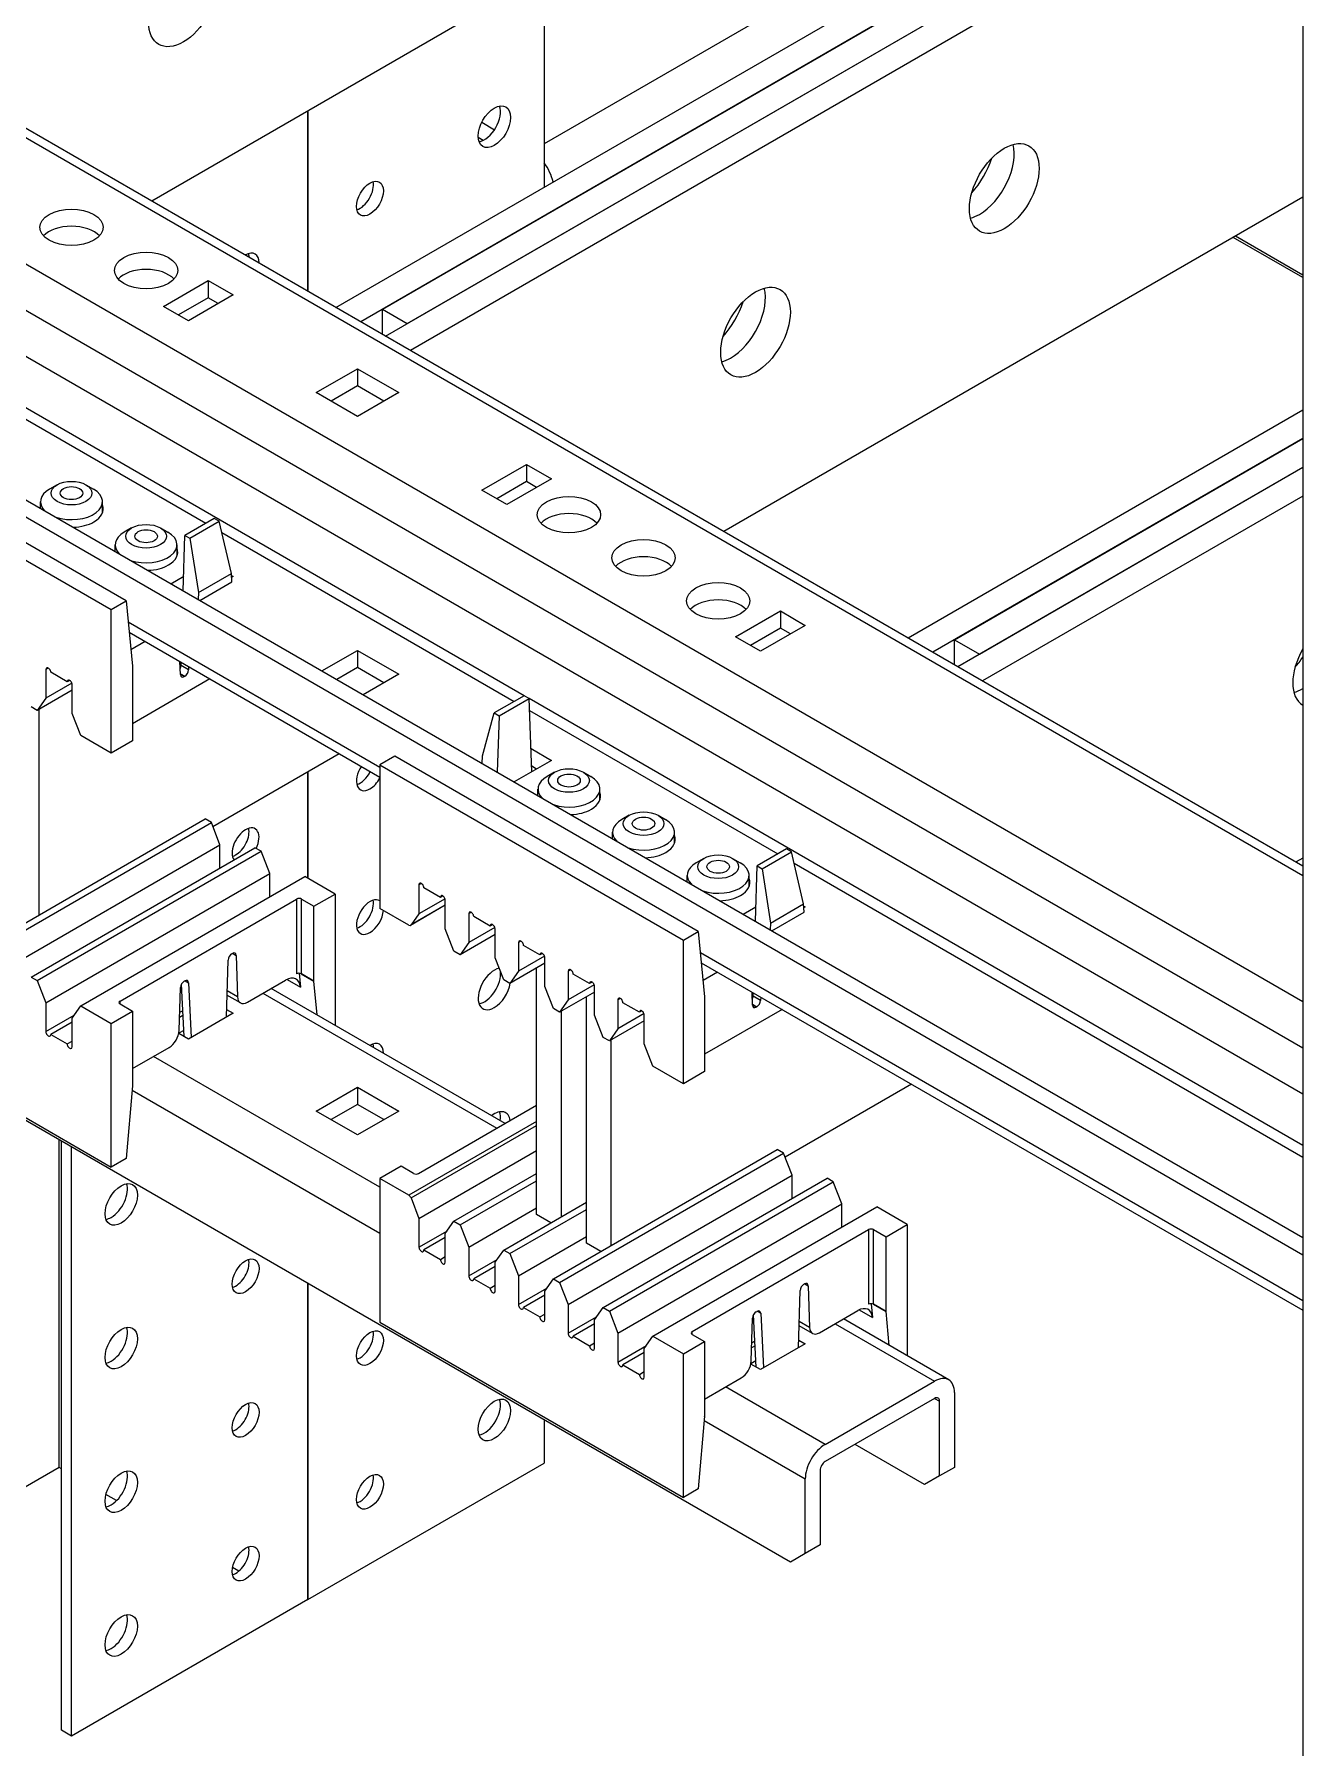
# Model space of a CAD drawing. Header units: millimetres. Extents: x -116965 to 323937, y 291661 to 566926.
# Drawn here: x -14038.4 to -13937, y 325377.5 to 325514.4 of the extents above; entities that cross this region are included whole.
import ezdxf

# ---------------------------------------------------------------- set-up
doc = ezdxf.new("R2010")
doc.units = ezdxf.units.MM
doc.layers.add('ALPHA', color=255, linetype='Continuous')

msp = doc.modelspace()

# ---------------------------------------------------------------- linework, layer by layer
at = {"layer": 'ALPHA'}
for p, q in [((-13937.030931, 325618.970812), (-13937.030931, 325159.691485)), ((-14147.041645, 325569.211045), (-13937.030931, 325447.961303)), ((-14144.655159, 325567.072248), (-13937.030931, 325447.200344)), ((-13937.030931, 325437.096198), (-14153.405606, 325562.020175)), ((-14154.996596, 325559.264499), (-13937.030931, 325433.421964)), ((-14154.996596, 325555.590265), (-13937.030931, 325429.747729)), ((-14153.803353, 325543.419363), (-13937.030931, 325418.265746)), ((-14154.996596, 325542.730444), (-13937.030931, 325416.887908)), ((-14014.330444, 325492.590197), (-13940.014038, 325535.496794)), ((-13938.0253, 325534.348596), (-14012.341706, 325491.441999)), ((-14010.352968, 325490.2938), (-13937.030931, 325532.626298)), ((-13979.729132, 325529.560609), (-14029.047104, 325501.086865)), ((-13937.030931, 325530.329902), (-14008.36423, 325489.145602)), ((-14010.61423, 325492.439357), (-13958.907047, 325522.292514)), ((-14008.625492, 325491.291159), (-13956.918309, 325521.144315)), ((-13997.687434, 325519.192378), (-13997.687434, 325502.199043)), ((-13976.606813, 325517.81454), (-13997.687434, 325505.643638)), ((-14016.580444, 325508.284494), (-14016.580444, 325493.889235)), ((-14016.580444, 325493.889235), (-14016.580444, 325508.284494)), ((-14002.672985, 325507.373848), (-14001.651204, 325506.783923)), ((-14002.564, 325505.933088), (-14002.953432, 325506.157927)), ((-13937.030931, 325501.395304), (-13983.306134, 325474.678303)), ((-13937.030931, 325494.965394), (-13942.599397, 325498.180349)), ((-13942.400523, 325498.295169), (-13937.030931, 325495.195033)), ((-14028.115123, 325492.668997), (-14024.535395, 325494.735754)), ((-14024.535395, 325494.735754), (-14024.535395, 325493.357916)), ((-14024.535395, 325494.735754), (-14022.546657, 325493.587556)), ((-14026.126385, 325491.520799), (-14028.115123, 325492.668997)), ((-14024.535395, 325493.357916), (-14026.92188, 325491.980078)), ((-14022.546657, 325493.587556), (-14026.126385, 325491.520799)), ((-14023.7399, 325492.898637), (-14024.535395, 325493.357916)), ((-14010.61423, 325490.44464), (-14010.61423, 325492.439357)), ((-14010.61423, 325492.439357), (-14008.625492, 325491.291159)), ((-13977.99893, 325392.316464), (-14150.621373, 325491.980078)), ((-13999.278425, 325461.552823), (-14044.621647, 325487.731744)), ((-14044.585488, 325486.792309), (-14024.734269, 325475.331202)), ((-14015.904273, 325485.779807), (-14012.602968, 325487.685816)), ((-14012.602968, 325487.685816), (-14012.602968, 325486.307978)), ((-14012.602968, 325487.685816), (-14009.301663, 325485.779807)), ((-14012.602968, 325483.873798), (-14015.904273, 325485.779807)), ((-14012.602968, 325486.307978), (-14014.71103, 325485.090888)), ((-14010.494906, 325485.090888), (-14012.602968, 325486.307978)), ((-14009.301663, 325485.779807), (-14012.602968, 325483.873798)), ((-13968.589474, 325466.181636), (-13937.030931, 325484.401969)), ((-14031.09823, 325469.130931), (-14055.360831, 325483.138951)), ((-14056.554074, 325482.450032), (-14032.291472, 325468.442012)), ((-13937.030931, 325482.105572), (-13966.600736, 325465.033437)), ((-13964.87326, 325466.030796), (-13937.030931, 325482.105572)), ((-14002.659279, 325477.972059), (-13999.079551, 325480.038815)), ((-13999.079551, 325480.038815), (-13999.079551, 325478.660977)), ((-13999.079551, 325480.038815), (-13997.090813, 325478.890617)), ((-13999.079551, 325478.660977), (-14001.466036, 325477.28314)), ((-13997.090813, 325478.890617), (-14000.670541, 325476.82386)), ((-13998.284056, 325478.201698), (-13999.079551, 325478.660977)), ((-13964.611998, 325463.885239), (-13937.030931, 325479.809176)), ((-13962.884522, 325464.882598), (-13937.030931, 325479.809176)), ((-14036.626921, 325478.408374), (-14037.223542, 325478.063914)), ((-14034.319985, 325478.408374), (-14033.723364, 325478.063914)), ((-14000.670541, 325476.82386), (-14002.659279, 325477.972059)), ((-13937.030931, 325477.512779), (-13962.62326, 325462.737041)), ((-14037.948453, 325476.530505), (-14037.948453, 325477.0535)), ((-14032.998453, 325476.173023), (-14032.998453, 325477.0535)), ((-14030.660707, 325474.963779), (-14031.257329, 325474.619319)), ((-14028.353772, 325474.963779), (-14027.75715, 325474.619319)), ((-14024.055223, 325475.723249), (-14026.401332, 325474.368723)), ((-14026.003584, 325474.139083), (-14023.657476, 325475.49361)), ((-14023.657476, 325475.49361), (-14024.055223, 325475.723249)), ((-14022.676423, 325471.329444), (-14023.657476, 325475.49361)), ((-14023.443665, 325474.586072), (-14000.07392, 325461.093543)), ((-14031.98224, 325473.08591), (-14031.98224, 325473.608905)), ((-14027.03224, 325472.728428), (-14027.03224, 325473.608905)), ((-14026.533856, 325469.940284), (-14026.401332, 325474.368723)), ((-14026.401332, 325474.368723), (-14026.003584, 325474.139083)), ((-14026.003584, 325474.139083), (-14025.324172, 325469.800765)), ((-14027.518502, 325470.508769), (-14026.499233, 325471.097245)), ((-14025.324172, 325469.800765), (-14022.676423, 325471.329444)), ((-14025.211566, 325469.176859), (-14022.642888, 325470.659886)), ((-14022.642888, 325470.659886), (-14022.676423, 325471.329444)), ((-14022.667569, 325471.152677), (-14022.546657, 325471.082869)), ((-14022.546657, 325471.082869), (-14022.660773, 325471.016984)), ((-14032.291472, 325468.442012), (-14031.09823, 325469.130931)), ((-14031.09823, 325469.130931), (-14030.59657, 325463.909213)), ((-14025.324172, 325469.800765), (-14025.340613, 325469.251365)), ((-14032.291472, 325456.960029), (-14032.291472, 325468.442012)), ((-13982.374153, 325466.260436), (-13978.794425, 325468.327193)), ((-13978.794425, 325468.327193), (-13978.794425, 325466.949355)), ((-13978.794425, 325468.327193), (-13976.805687, 325467.178994)), ((-14010.813104, 325455.811831), (-14030.934728, 325467.429056)), ((-14030.857328, 325466.62341), (-14010.813104, 325455.050872)), ((-13980.385415, 325465.112237), (-13982.374153, 325466.260436)), ((-13978.794425, 325466.949355), (-13981.18091, 325465.571517)), ((-13976.805687, 325467.178994), (-13980.385415, 325465.112237)), ((-13977.99893, 325466.490075), (-13978.794425, 325466.949355)), ((-14030.715412, 325465.218437), (-14030.722757, 325465.222678)), ((-14029.569628, 325465.879956), (-14030.715412, 325465.218437)), ((-14015.446863, 325463.539206), (-14012.602968, 325465.181129)), ((-14012.602968, 325465.181129), (-14012.602968, 325463.803291)), ((-14012.602968, 325465.181129), (-14009.301663, 325463.27512)), ((-13964.87326, 325464.036079), (-13964.87326, 325466.030796)), ((-13964.87326, 325466.030796), (-13962.884522, 325464.882598)), ((-14037.322979, 325463.768845), (-14037.521853, 325463.654025)), ((-14037.521853, 325463.654025), (-14037.521853, 325461.357629)), ((-14030.59657, 325463.909213), (-14030.597068, 325463.908926)), ((-14030.597068, 325463.908926), (-14030.597068, 325457.938294)), ((-14026.76488, 325463.238923), (-14026.796897, 325464.279119)), ((-14026.796495, 325464.26607), (-14026.785395, 325464.272479)), ((-14026.712886, 325463.957778), (-14026.70486, 325464.225981)), ((-14026.116264, 325463.613318), (-14026.712886, 325463.957778)), ((-14026.108238, 325463.881522), (-14026.116264, 325463.613318)), ((-14012.602968, 325463.803291), (-14014.25362, 325462.850287)), ((-14010.494906, 325462.586201), (-14012.602968, 325463.803291)), ((-14035.438007, 325462.560738), (-14037.521853, 325461.357629)), ((-14035.811538, 325462.666575), (-14037.124105, 325463.424386)), ((-14035.612665, 325462.781395), (-14035.811538, 325462.666575)), ((-14035.413791, 325460.140539), (-14035.413791, 325462.436935)), ((-14024.39891, 325462.894641), (-14030.597068, 325459.316132)), ((-14026.767145, 325463.312503), (-14026.414391, 325463.10884)), ((-14026.466751, 325463.07861), (-14026.76525, 325463.250948)), ((-14026.414391, 325463.10884), (-14026.466751, 325463.07861)), ((-14009.301663, 325463.27512), (-14012.145558, 325461.633196)), ((-14035.413791, 325461.992376), (-14038.210772, 325460.377538)), ((-14037.521853, 325461.357629), (-14038.210772, 325460.377538)), ((-13999.278425, 325461.552823), (-14001.66491, 325460.174985)), ((-14001.267162, 325459.945345), (-13998.880677, 325461.323183)), ((-13998.880677, 325461.323183), (-13999.278425, 325461.552823)), ((-13937.030931, 325425.614215), (-13998.880677, 325461.323183)), ((-13998.655863, 325455.482348), (-13998.880677, 325461.323183)), ((-14038.210772, 325460.377538), (-14038.702347, 325460.66135)), ((-14038.058812, 325444.03956), (-14038.058812, 325460.465272)), ((-14034.724872, 325458.364953), (-14035.413791, 325460.140539)), ((-14002.60394, 325456.739376), (-14001.66491, 325460.174985)), ((-14001.66491, 325460.174985), (-14001.267162, 325459.945345)), ((-14001.267162, 325459.945345), (-14001.432891, 325455.448235)), ((-13998.844518, 325460.383748), (-13978.993299, 325448.922641)), ((-14032.291472, 325456.960029), (-14034.724872, 325458.364953)), ((-14030.597068, 325457.938294), (-14032.291472, 325456.960029)), ((-14014.057473, 325456.924009), (-14024.161193, 325451.090624)), ((-14009.619861, 325456.73039), (-14010.813104, 325456.041471)), ((-13985.35726, 325442.72237), (-14009.619861, 325456.73039)), ((-14002.626133, 325456.137154), (-14002.60394, 325456.739376)), ((-13998.727002, 325457.330584), (-13997.090813, 325456.38593)), ((-14016.580444, 325455.467371), (-14016.580444, 325446.970704)), ((-14016.580444, 325446.970704), (-14016.580444, 325455.467371)), ((-14010.813104, 325456.041471), (-13986.550503, 325442.033451)), ((-14010.813104, 325456.041471), (-14010.813104, 325444.559487)), ((-13997.090813, 325456.38593), (-14000.07392, 325454.663633)), ((-13998.284056, 325455.697011), (-13998.672764, 325455.921432)), ((-13996.852164, 325455.444408), (-13997.448786, 325455.099948)), ((-13994.545229, 325455.444408), (-13993.948607, 325455.099948)), ((-13998.173697, 325453.566538), (-13998.173697, 325454.089534)), ((-13993.223697, 325453.209057), (-13993.223697, 325454.089534)), ((-14042.679823, 325441.371618), (-14024.781183, 325451.705403)), ((-14042.188248, 325441.087807), (-14024.289607, 325451.421592)), ((-14024.289607, 325451.421592), (-14024.781183, 325451.705403)), ((-14023.600688, 325449.646006), (-14024.289607, 325451.421592)), ((-13990.885951, 325451.999813), (-13991.482572, 325451.655353)), ((-13988.579015, 325451.999813), (-13987.982394, 325451.655353)), ((-13992.207483, 325450.121943), (-13992.207483, 325450.644939)), ((-13987.257483, 325449.764462), (-13987.257483, 325450.644939)), ((-14041.499329, 325439.312221), (-14023.600688, 325449.646006)), ((-14038.702347, 325439.075221), (-14020.803707, 325449.409006)), ((-14038.210772, 325438.79141), (-14020.312132, 325449.125195)), ((-14023.600688, 325447.794168), (-14023.600688, 325449.646006)), ((-14020.312132, 325449.125195), (-14020.803707, 325449.409006)), ((-14019.623213, 325447.349609), (-14020.312132, 325449.125195)), ((-13984.919738, 325448.555218), (-13985.516359, 325448.210758)), ((-13982.612802, 325448.555218), (-13982.01618, 325448.210758)), ((-13978.314253, 325449.314688), (-13980.660362, 325447.960162)), ((-13980.262614, 325447.730522), (-13977.916506, 325449.085048)), ((-13977.916506, 325449.085048), (-13978.314253, 325449.314688)), ((-13976.935453, 325444.920883), (-13977.916506, 325449.085048)), ((-13937.030931, 325448.578182), (-13937.565164, 325448.269742)), ((-14037.521853, 325437.015825), (-14019.623213, 325447.349609)), ((-14034.724872, 325436.778825), (-14016.826231, 325447.11261)), ((-14019.623213, 325445.497772), (-14019.623213, 325447.349609)), ((-14014.392832, 325445.707686), (-14016.826231, 325447.11261)), ((-13986.24127, 325446.677348), (-13986.24127, 325447.200344)), ((-13981.29127, 325446.319867), (-13981.29127, 325447.200344)), ((-13980.792886, 325443.531722), (-13980.660362, 325447.960162)), ((-13980.660362, 325447.960162), (-13980.262614, 325447.730522)), ((-13980.262614, 325447.730522), (-13979.583202, 325443.392204)), ((-13977.702695, 325448.177511), (-13937.030931, 325424.695657)), ((-14016.087237, 325444.729421), (-14014.392832, 325445.707686)), ((-14014.392832, 325445.707686), (-14014.392832, 325435.216301)), ((-14007.491912, 325446.545871), (-14007.690786, 325446.431051)), ((-14007.690786, 325446.431051), (-14007.690786, 325444.134654)), ((-14005.980471, 325445.4436), (-14007.293038, 325446.201411)), ((-14031.591437, 325437.155905), (-14017.479353, 325445.30352)), ((-14017.479353, 325445.30352), (-14017.479353, 325439.332889)), ((-14017.081606, 325445.30352), (-14016.087237, 325444.729421)), ((-14017.081606, 325439.332889), (-14017.081606, 325445.30352)), ((-14016.087237, 325438.75879), (-14016.087237, 325444.729421)), ((-14008.494524, 325443.220855), (-14010.813104, 325444.559487)), ((-14005.582724, 325444.806864), (-14008.353899, 325443.206925)), ((-14005.582724, 325444.81793), (-14008.322295, 325443.236238)), ((-14005.60694, 325445.337763), (-14007.690786, 325444.134654)), ((-14005.781597, 325445.55842), (-14005.980471, 325445.4436)), ((-14005.582724, 325442.917564), (-14005.582724, 325445.213961)), ((-13981.777532, 325444.100208), (-13980.758263, 325444.688683)), ((-13979.583202, 325443.392204), (-13976.935453, 325444.920883)), ((-13976.901918, 325444.251325), (-13976.935453, 325444.920883)), ((-13976.926599, 325444.744116), (-13976.805687, 325444.674307)), ((-13976.805687, 325444.674307), (-13976.919803, 325444.608422)), ((-14007.690786, 325444.134654), (-14008.322295, 325443.236238)), ((-14003.514436, 325444.249474), (-14003.71331, 325444.134654)), ((-14003.71331, 325444.134654), (-14003.71331, 325441.838257)), ((-14001.629464, 325443.041366), (-14003.71331, 325441.838257)), ((-14002.002995, 325443.147204), (-14003.315562, 325443.905014)), ((-14001.804122, 325443.262023), (-14002.002995, 325443.147204)), ((-13979.583202, 325443.392204), (-13979.599643, 325442.842803)), ((-13979.470596, 325442.768298), (-13976.901918, 325444.251325)), ((-14004.893805, 325441.141978), (-14005.582724, 325442.917564)), ((-14001.605248, 325442.473005), (-14004.402229, 325440.858167)), ((-14003.71331, 325441.838257), (-14004.402229, 325440.858167)), ((-14001.605248, 325440.621167), (-14001.605248, 325442.917564)), ((-13999.536961, 325441.953077), (-13999.735834, 325441.838257)), ((-13999.735834, 325441.838257), (-13999.735834, 325439.541861)), ((-13998.02552, 325440.850807), (-13999.338087, 325441.608618)), ((-13986.550503, 325442.033451), (-13985.35726, 325442.72237)), ((-13986.550503, 325430.551468), (-13986.550503, 325442.033451)), ((-13985.35726, 325442.72237), (-13984.8556, 325437.500651)), ((-14023.091256, 325435.863215), (-14022.954525, 325440.432235)), ((-14022.656399, 325440.936713), (-14022.604039, 325440.966943)), ((-14022.593628, 325440.972744), (-14022.30591, 325440.80663)), ((-14022.30591, 325440.80663), (-14022.203877, 325437.491685)), ((-14004.402229, 325440.858167), (-14004.893805, 325441.141978)), ((-14000.916329, 325438.845582), (-14001.605248, 325440.621167)), ((-13997.651988, 325440.74497), (-13999.735834, 325439.541861)), ((-13997.826646, 325440.965627), (-13998.02552, 325440.850807)), ((-13997.627772, 325438.324771), (-13997.627772, 325440.621167)), ((-13937.030931, 325413.213673), (-13985.193758, 325441.020495)), ((-13985.116358, 325440.214849), (-13937.030931, 325412.452715)), ((-14038.702347, 325439.075221), (-14038.210772, 325438.79141)), ((-14018.23065, 325438.89158), (-14017.168671, 325438.278446)), ((-14017.274539, 325439.380412), (-14017.168671, 325438.278446)), ((-14017.096161, 325439.340718), (-14016.087734, 325438.758502)), ((-14016.087237, 325438.75879), (-14017.081606, 325439.332889)), ((-14000.424753, 325438.56177), (-14000.916329, 325438.845582)), ((-13997.627772, 325440.176608), (-14000.424753, 325438.56177)), ((-13999.735834, 325439.541861), (-14000.424753, 325438.56177)), ((-13998.284056, 325420.102863), (-13998.284056, 325439.797703)), ((-13995.559485, 325439.656681), (-13995.758359, 325439.541861)), ((-13995.758359, 325439.541861), (-13995.758359, 325437.245464)), ((-13994.048044, 325438.55441), (-13995.360611, 325439.312221)), ((-13983.828658, 325439.471395), (-13984.974443, 325438.809876)), ((-14056.554074, 325437.899937), (-14032.291472, 325423.891918)), ((-14038.210772, 325438.79141), (-14037.521853, 325437.015825)), ((-14026.866913, 325434.79948), (-14026.76488, 325438.232243)), ((-14026.474284, 325434.311742), (-14026.684184, 325438.502642)), ((-14026.466751, 325438.736805), (-14026.408399, 325438.770495)), ((-14026.391659, 325438.779617), (-14026.110559, 325438.617324)), ((-14026.110559, 325438.617324), (-14025.891643, 325434.246411)), ((-14021.971366, 325437.008463), (-14023.038546, 325437.6246)), ((-14022.203877, 325437.491685), (-14023.02828, 325437.967654)), ((-14021.408866, 325437.064183), (-14018.355377, 325438.827116)), ((-14020.160172, 325437.785117), (-14001.466036, 325426.992053)), ((-14000.807026, 325427.372533), (-14019.501162, 325438.165597)), ((-14016.087734, 325438.758502), (-14016.087237, 325438.75879)), ((-14015.826977, 325436.044305), (-14016.087734, 325438.758502)), ((-13996.938853, 325436.549185), (-13997.627772, 325438.324771)), ((-13993.650297, 325437.880212), (-13996.447278, 325436.265374)), ((-13993.674513, 325438.448573), (-13995.758359, 325437.245464)), ((-13994.30658, 325417.806467), (-13994.30658, 325437.501306)), ((-13993.84917, 325438.66923), (-13994.048044, 325438.55441)), ((-13993.650297, 325436.028374), (-13993.650297, 325438.324771)), ((-13984.974443, 325438.809876), (-13984.981787, 325438.814116)), ((-13984.8556, 325437.500651), (-13984.856098, 325437.500364)), ((-13984.856098, 325437.500364), (-13984.856098, 325431.529733)), ((-13981.02391, 325436.830362), (-13981.055927, 325437.870558)), ((-13981.055525, 325437.857508), (-13981.044425, 325437.863917)), ((-13980.971916, 325437.549216), (-13980.96389, 325437.81742)), ((-13980.375295, 325437.204757), (-13980.971916, 325437.549216)), ((-13980.367268, 325437.472961), (-13980.375295, 325437.204757)), ((-14037.521853, 325437.015825), (-14037.521853, 325434.719428)), ((-14035.413791, 325435.798734), (-14034.724872, 325436.778825)), ((-14034.724872, 325436.778825), (-14032.291472, 325435.373901)), ((-14032.291472, 325435.373901), (-14030.597068, 325436.352166)), ((-14031.591437, 325436.926265), (-14031.591437, 325437.155905)), ((-14031.591437, 325436.926265), (-14030.597068, 325436.352166)), ((-14030.597068, 325436.352166), (-14030.597068, 325430.381535)), ((-14026.57769, 325436.376358), (-14026.824275, 325436.233992)), ((-14022.546657, 325436.17764), (-14026.126385, 325434.110883)), ((-14023.072757, 325436.481384), (-14022.546657, 325436.17764)), ((-13996.447278, 325436.265374), (-13996.938853, 325436.549185)), ((-13995.758359, 325437.245464), (-13996.447278, 325436.265374)), ((-13996.295318, 325419.927395), (-13996.295318, 325436.353108)), ((-13991.582009, 325437.360284), (-13991.780883, 325437.245464)), ((-13991.780883, 325437.245464), (-13991.780883, 325434.949068)), ((-13989.697037, 325436.152177), (-13991.780883, 325434.949068)), ((-13990.070568, 325436.258014), (-13991.383135, 325437.015825)), ((-13989.871695, 325436.372833), (-13990.070568, 325436.258014)), ((-13978.65794, 325436.486079), (-13984.856098, 325432.907571)), ((-13981.026175, 325436.903941), (-13980.673421, 325436.700279)), ((-13980.725781, 325436.670048), (-13981.02428, 325436.842387)), ((-13980.673421, 325436.700279), (-13980.725781, 325436.670048)), ((-14037.521853, 325434.719428), (-14035.250791, 325436.030626)), ((-14035.413791, 325435.477239), (-14037.124105, 325434.489788)), ((-14035.413791, 325433.502338), (-14035.413791, 325435.798734)), ((-14032.291472, 325423.891918), (-14032.291472, 325435.373901)), ((-14026.499442, 325434.814057), (-14026.891689, 325434.587593)), ((-14026.559169, 325436.006572), (-14026.835781, 325435.84687)), ((-13992.961378, 325434.252788), (-13993.650297, 325436.028374)), ((-13989.672821, 325435.583815), (-13992.469802, 325433.968977)), ((-13991.780883, 325434.949068), (-13992.469802, 325433.968977)), ((-13989.672821, 325433.731977), (-13989.672821, 325436.028374)), ((-14037.124105, 325434.489788), (-14035.811538, 325433.731977)), ((-14035.811538, 325433.731977), (-14035.413791, 325433.961617)), ((-14030.597068, 325431.759373), (-14027.661924, 325433.453979)), ((-14026.126385, 325434.110883), (-14026.898196, 325434.556488)), ((-13992.469802, 325433.968977), (-13992.961378, 325434.252788)), ((-13992.317842, 325417.630999), (-13992.317842, 325434.056711)), ((-13988.983902, 325431.956392), (-13989.672821, 325433.731977)), ((-14010.813104, 325422.28444), (-14028.910618, 325432.733045)), ((-13986.550503, 325430.551468), (-13988.983902, 325431.956392)), ((-13984.856098, 325431.529733), (-13986.550503, 325430.551468)), ((-14030.59657, 325430.381822), (-14031.09823, 325424.580837)), ((-14030.625368, 325430.048821), (-14010.813104, 325418.610206)), ((-14030.597068, 325430.382109), (-14030.59657, 325430.381822)), ((-14030.597068, 325430.381535), (-14030.59657, 325430.381822)), ((-14015.904273, 325428.369891), (-14012.602968, 325430.2759)), ((-14012.602968, 325430.2759), (-14012.602968, 325428.898062)), ((-14012.602968, 325430.2759), (-14009.301663, 325428.369891)), ((-13968.316503, 325430.515448), (-13978.420223, 325424.682062)), ((-14012.602968, 325426.463882), (-14015.904273, 325428.369891)), ((-14012.602968, 325428.898062), (-14014.71103, 325427.680972)), ((-14010.494906, 325427.680972), (-14012.602968, 325428.898062)), ((-14009.301663, 325428.369891), (-14012.602968, 325426.463882)), ((-14007.726583, 325423.377525), (-13998.284056, 325428.829171)), ((-13998.284056, 325427.529743), (-14008.494524, 325421.634727)), ((-14008.322295, 325421.42047), (-13998.284056, 325427.21605)), ((-14036.467822, 325399.894573), (-14036.467822, 325426.073495)), ((-14036.268948, 325378.882544), (-14036.268948, 325425.958675)), ((-14035.473453, 325378.423264), (-14035.473453, 325425.499395)), ((-14007.690786, 325419.79285), (-13998.284056, 325425.223828)), ((-13996.938853, 325414.963057), (-13979.040213, 325425.296842)), ((-13978.548637, 325425.01303), (-13979.040213, 325425.296842)), ((-14031.09823, 325424.580837), (-14032.291472, 325423.891918)), ((-14009.118699, 325423.951624), (-14010.813104, 325422.973359)), ((-14008.12433, 325423.377525), (-14009.118699, 325423.951624)), ((-13996.447278, 325414.679245), (-13978.548637, 325425.01303)), ((-13977.859718, 325423.237445), (-13978.548637, 325425.01303)), ((-14010.813104, 325422.973359), (-14010.813104, 325411.491376)), ((-14008.494524, 325421.634727), (-14010.813104, 325422.973359)), ((-14004.893805, 325419.55585), (-13998.284056, 325423.37199)), ((-14004.402229, 325419.272039), (-13998.284056, 325422.804368)), ((-13995.758359, 325412.90366), (-13977.859718, 325423.237445)), ((-13992.961378, 325412.66666), (-13975.062737, 325423.000445)), ((-13992.469802, 325412.382849), (-13974.571162, 325422.716634)), ((-13977.859718, 325421.385607), (-13977.859718, 325423.237445)), ((-13974.571162, 325422.716634), (-13975.062737, 325423.000445)), ((-13973.882243, 325420.941048), (-13974.571162, 325422.716634)), ((-14008.322295, 325421.42047), (-14007.690786, 325419.79285)), ((-14000.916329, 325417.259453), (-13994.30658, 325421.075594)), ((-14007.690786, 325419.79285), (-14007.690786, 325417.496453)), ((-14003.71331, 325417.496453), (-13998.284056, 325420.631035)), ((-14000.424753, 325416.975642), (-13994.30658, 325420.507971)), ((-13997.137727, 325419.44103), (-13998.284056, 325420.102863)), ((-13991.780883, 325410.607263), (-13973.882243, 325420.941048)), ((-13988.983902, 325410.370263), (-13971.085262, 325420.704048)), ((-13973.882243, 325419.089211), (-13973.882243, 325420.941048)), ((-13968.651862, 325419.299125), (-13971.085262, 325420.704048)), ((-14007.690786, 325417.496453), (-14005.419724, 325418.807651)), ((-14005.582724, 325418.57576), (-14004.893805, 325419.55585)), ((-14005.582724, 325416.279363), (-14005.582724, 325418.57576)), ((-14004.893805, 325419.55585), (-14004.402229, 325419.272039)), ((-14004.402229, 325419.272039), (-14003.71331, 325417.496453)), ((-13999.735834, 325415.200057), (-13994.30658, 325418.334638)), ((-13985.850467, 325410.747343), (-13971.738383, 325418.894959)), ((-13971.738383, 325418.894959), (-13971.738383, 325412.924327)), ((-13971.340636, 325418.894959), (-13970.346267, 325418.32086)), ((-13971.340636, 325412.924327), (-13971.340636, 325418.894959)), ((-13970.346267, 325418.32086), (-13968.651862, 325419.299125)), ((-13970.346267, 325412.350228), (-13970.346267, 325418.32086)), ((-13968.651862, 325419.299125), (-13968.651862, 325408.80774)), ((-14005.582724, 325418.254264), (-14007.293038, 325417.266813)), ((-14007.293038, 325417.266813), (-14005.980471, 325416.509003)), ((-14003.71331, 325417.496453), (-14003.71331, 325415.200057)), ((-14001.605248, 325416.279363), (-14000.916329, 325417.259453)), ((-14000.916329, 325417.259453), (-14000.424753, 325416.975642)), ((-14000.424753, 325416.975642), (-13999.735834, 325415.200057)), ((-13993.160251, 325417.144634), (-13994.30658, 325417.806467)), ((-14005.980471, 325416.509003), (-14005.582724, 325416.738642)), ((-14003.71331, 325415.200057), (-14001.442248, 325416.511255)), ((-14001.605248, 325415.957867), (-14003.315562, 325414.970417)), ((-14001.605248, 325413.982966), (-14001.605248, 325416.279363)), ((-14016.580444, 325414.591511), (-14016.580444, 325389.331148)), ((-14016.580444, 325389.331148), (-14016.580444, 325414.591511)), ((-14003.315562, 325414.970417), (-14002.002995, 325414.212606)), ((-14002.002995, 325414.212606), (-14001.605248, 325414.442246)), ((-13999.735834, 325415.200057), (-13999.735834, 325412.90366)), ((-13999.735834, 325412.90366), (-13997.464772, 325414.214858)), ((-13997.627772, 325413.982966), (-13996.938853, 325414.963057)), ((-13996.938853, 325414.963057), (-13996.447278, 325414.679245)), ((-13996.447278, 325414.679245), (-13995.758359, 325412.90366)), ((-13976.915429, 325414.528152), (-13976.863069, 325414.558382)), ((-13976.852658, 325414.564183), (-13976.56494, 325414.398069)), ((-13976.56494, 325414.398069), (-13976.462907, 325411.083124)), ((-13997.627772, 325413.661471), (-13999.338087, 325412.67402)), ((-13997.627772, 325411.68657), (-13997.627772, 325413.982966)), ((-13995.758359, 325412.90366), (-13995.758359, 325410.607263)), ((-13977.350286, 325409.454654), (-13977.213556, 325414.023674)), ((-13971.533569, 325412.971851), (-13971.427702, 325411.869885)), ((-13971.355192, 325412.932157), (-13970.346764, 325412.349941)), ((-13970.346267, 325412.350228), (-13971.340636, 325412.924327)), ((-14010.813104, 325411.491376), (-13986.550503, 325397.483356)), ((-13999.338087, 325412.67402), (-13998.02552, 325411.916209)), ((-13998.02552, 325411.916209), (-13997.627772, 325412.145849)), ((-13995.758359, 325410.607263), (-13993.487297, 325411.918462)), ((-13993.650297, 325411.68657), (-13992.961378, 325412.66666)), ((-13993.650297, 325409.390173), (-13993.650297, 325411.68657)), ((-13992.961378, 325412.66666), (-13992.469802, 325412.382849)), ((-13992.469802, 325412.382849), (-13991.780883, 325410.607263)), ((-13981.125943, 325408.390919), (-13981.02391, 325411.823681)), ((-13980.733314, 325407.903181), (-13980.943214, 325412.09408)), ((-13980.725781, 325412.328244), (-13980.66743, 325412.361933)), ((-13980.650689, 325412.371056), (-13980.369589, 325412.208763)), ((-13980.369589, 325412.208763), (-13980.150673, 325407.83785)), ((-13976.462907, 325411.083124), (-13977.28731, 325411.559093)), ((-13975.667896, 325410.655622), (-13972.614408, 325412.418555)), ((-13965.339251, 325406.895203), (-13973.760192, 325411.757036)), ((-13972.48968, 325412.483018), (-13971.427702, 325411.869885)), ((-13970.346764, 325412.349941), (-13970.346267, 325412.350228)), ((-13970.086007, 325409.635744), (-13970.346764, 325412.349941)), ((-13993.650297, 325411.365074), (-13995.360611, 325410.377624)), ((-13995.360611, 325410.377624), (-13994.048044, 325409.619813)), ((-13991.780883, 325410.607263), (-13991.780883, 325408.310867)), ((-13989.672821, 325409.390173), (-13988.983902, 325410.370263)), ((-13988.983902, 325410.370263), (-13986.550503, 325408.96534)), ((-13985.850467, 325410.517704), (-13985.850467, 325410.747343)), ((-13985.850467, 325410.517704), (-13984.856098, 325409.943605)), ((-13976.230396, 325410.599902), (-13977.297576, 325411.216038)), ((-13974.419202, 325411.376556), (-13966.464251, 325406.783763)), ((-13994.048044, 325409.619813), (-13993.650297, 325409.849452)), ((-13991.780883, 325408.310867), (-13989.509821, 325409.622065)), ((-13989.672821, 325409.068678), (-13991.383135, 325408.081227)), ((-13989.672821, 325407.093776), (-13989.672821, 325409.390173)), ((-13986.550503, 325408.96534), (-13984.856098, 325409.943605)), ((-13986.550503, 325397.483356), (-13986.550503, 325408.96534)), ((-13984.856098, 325409.943605), (-13984.856098, 325403.972973)), ((-13980.818199, 325409.59801), (-13981.094811, 325409.438308)), ((-13980.83672, 325409.967797), (-13981.083305, 325409.825431)), ((-13976.805687, 325409.769078), (-13980.385415, 325407.702322)), ((-13977.331787, 325410.072822), (-13976.805687, 325409.769078)), ((-13991.383135, 325408.081227), (-13990.070568, 325407.323416)), ((-13990.070568, 325407.323416), (-13989.672821, 325407.553056)), ((-13980.385415, 325407.702322), (-13981.157226, 325408.147927)), ((-13980.758473, 325408.405495), (-13981.150719, 325408.179032)), ((-13984.856098, 325405.350811), (-13981.920954, 325407.045418)), ((-13975.214697, 325401.73169), (-13983.169648, 325406.324484)), ((-13975.214697, 325401.73169), (-13966.464251, 325406.783763)), ((-13966.464251, 325405.405925), (-13975.214697, 325400.353852)), ((-13966.464251, 325405.405925), (-13966.066503, 325405.176285)), ((-13966.066503, 325399.205654), (-13966.066503, 325405.176285)), ((-13964.87326, 325405.865204), (-13964.87326, 325399.894573)), ((-13997.687434, 325403.683627), (-13997.687434, 325400.239032)), ((-13984.8556, 325403.973261), (-13985.35726, 325398.172275)), ((-13984.884398, 325403.64026), (-13976.805687, 325398.976014)), ((-13984.856098, 325403.973548), (-13984.8556, 325403.973261)), ((-13984.856098, 325403.972973), (-13984.8556, 325403.973261)), ((-13967.259746, 325398.516735), (-13972.828212, 325401.73169)), ((-14036.467822, 325399.894573), (-14054.565336, 325389.445968)), ((-14036.268948, 325399.779753), (-14036.467822, 325399.894573)), ((-14016.580444, 325389.331148), (-13997.687434, 325400.239032)), ((-13975.612445, 325399.664933), (-13975.612445, 325393.694302)), ((-13966.066503, 325399.205654), (-13967.259746, 325398.516735)), ((-13964.87326, 325399.894573), (-13966.066503, 325399.205654)), ((-13985.35726, 325398.172275), (-13986.550503, 325397.483356)), ((-13976.805687, 325393.005383), (-13976.805687, 325398.976014)), ((-14031.866233, 325397.237845), (-14032.716712, 325397.728868)), ((-13975.612445, 325393.694302), (-13976.805687, 325393.005383)), ((-13976.805687, 325393.005383), (-13977.99893, 325392.316464)), ((-14022.098656, 325391.598531), (-14022.596911, 325391.886199)), ((-14016.580444, 325389.331148), (-14035.473453, 325378.423264)), ((-14035.473453, 325378.423264), (-14036.268948, 325378.882544))]:
    msp.add_line(p, q, dxfattribs=at)
for centre, major_axis, start_param, end_param in [((-14026.524133, 325517.010801), (1.96875, 3.409975), 2.3561944902, 8.6393797974), ((-14001.66491, 325507.021476), (0.914063, 1.583203), 2.3561944902, 8.6393797974), ((-14002.460405, 325507.480755), (0.914062, 1.583203), 3.5917893435, 5.8329886172), ((-13960.895785, 325502.084223), (1.96875, 3.409975), 2.3561944902, 8.6393797974), ((-13962.884522, 325503.232421), (1.96875, 3.409975), 3.926990817, 5.7537149714), ((-13998.681803, 325503.002782), (-1.265625, 2.192127), 4.2215063021, 4.9087561736), ((-13964.87326, 325504.38062), (2.320312, 4.018899), 4.3606975727, 5.0640803881), ((-14011.608599, 325501.280484), (0.759375, 1.315276), 2.3561944902, 8.6393797974), ((-14012.404094, 325501.739764), (0.759375, 1.315276), 3.692878252, 5.7318997087), ((-14035.473453, 325498.984088), (-2.53125, 0), 2.3561944902, 8.6393797974), ((-13962.884522, 325503.232421), (1.96875, 3.409975), 3.6710629894, 3.926990817), ((-14035.473453, 325497.60625), (-2.53125, 0), 3.6324753319, 5.7923026289), ((-14029.50724, 325495.539493), (-2.53125, 0), 2.3561944902, 8.6393797974), ((-14021.552288, 325495.539493), (0.759375, 1.315276), 0.7853981634, 0.8012530492), ((-14021.552288, 325495.539493), (0.759375, 1.315276), 5.481932258, 7.0685834706), ((-14022.347783, 325495.998772), (0.759375, 1.315276), 5.481932258, 5.7318997087), ((-14029.50724, 325494.161655), (-2.53125, 0), 3.6324753319, 5.7923026289), ((-13980.783163, 325490.60224), (1.96875, 3.409975), 2.3561944902, 8.6393797974), ((-13982.771901, 325491.750438), (1.96875, 3.409975), 3.926990817, 5.7537149714), ((-13984.760639, 325492.898637), (2.320312, 4.018899), 4.3606975727, 5.0640803881), ((-13982.771901, 325491.750438), (1.96875, 3.409975), 3.6710629894, 3.926990817), ((-14035.473453, 325477.742419), (-1.63125, 0), 2.3561944902, 8.6393797974), ((-14035.473453, 325477.0535), (-2.475, 0), 5.4977871438, 6.80671943), ((-14035.473453, 325477.0535), (-2.475, 0), 1.0472622039, 3.926990817), ((-14035.473453, 325477.742419), (-0.9, 0), 2.3561944902, 8.6393797974), ((-13995.698697, 325476.020121), (-2.53125, 0), 2.3561944902, 8.6393797974), ((-14035.473453, 325476.479401), (-2.53125, 0), 6.0719744268, 6.2275148), ((-14035.473453, 325476.479401), (-2.53125, 0), 2.3561944902, 3.3528035339), ((-13995.698697, 325474.642283), (-2.53125, 0), 3.6324753319, 5.7923026289), ((-14035.473453, 325476.479401), (-2.53125, 0), 1.626466834, 2.3561944902), ((-14029.50724, 325473.608905), (-2.475, 0), 5.4977871438, 6.80671943), ((-14029.50724, 325474.297824), (-1.63125, 0), 2.3561944902, 8.6393797974), ((-14029.50724, 325473.608905), (-2.475, 0), 1.0472622039, 3.926990817), ((-14029.50724, 325474.297824), (-0.9, 0), 2.3561944902, 8.6393797974), ((-14029.50724, 325473.034806), (-2.53125, 0), 6.0719744268, 6.2275148), ((-14029.50724, 325473.034806), (-2.53125, 0), 2.3561944902, 3.3528035339), ((-13989.732483, 325472.575526), (-2.53125, 0), 2.3561944902, 8.6393797974), ((-14029.50724, 325473.034806), (-2.53125, 0), 1.626466834, 2.3561944902), ((-13989.732483, 325471.197688), (-2.53125, 0), 3.6324753319, 5.7923026289), ((-13983.76627, 325469.130931), (-2.53125, 0), 2.3561944902, 8.6393797974), ((-13983.76627, 325467.753093), (-2.53125, 0), 3.6324753319, 5.7923026289), ((-14030.715412, 325466.596275), (0.84375, 1.461418), 3.9214809141, 3.926990817), ((-13935.042193, 325464.193679), (1.96875, 3.409975), 1.5810011169, 3.1313878635), ((-14037.322979, 325463.539206), (-0.140625, 0.24357), 3.926990817, 7.0685834706), ((-14027.011012, 325463.797759), (0.210938, 0.365354), 4.8153689652, 5.4626389638), ((-14026.414391, 325463.453299), (0.210937, 0.365354), 3.926990817, 5.4626389638), ((-13939.019669, 325466.490075), (2.320312, 4.018899), 4.3606975727, 4.578089402), ((-14035.612665, 325462.551755), (-0.140625, 0.24357), 3.926990817, 7.0685834706), ((-14026.466751, 325463.423069), (0.210937, 0.365354), 2.3911010752, 3.926990817), ((-13937.030931, 325465.341877), (1.96875, 3.409975), 3.6710629894, 3.926990817), ((-14011.608599, 325455.352552), (0.759375, 1.315276), 1.4808080021, 3.926990817), ((-14012.404094, 325455.811831), (0.759375, 1.315276), 3.692878252, 4.8023773051), ((-13997.544012, 325455.894636), (0.5625, 0.974279), 2.072636382, 2.1035142351), ((-13995.698697, 325454.778452), (-1.63125, 0), 2.3561944902, 8.6393797974), ((-13995.698697, 325454.778452), (-0.9, 0), 2.3561944902, 8.6393797974), ((-14011.608599, 325455.352552), (0.759375, 1.315276), 3.926990817, 4.7611631418), ((-13995.698697, 325454.089534), (-2.475, 0), 5.4977871438, 6.80671943), ((-13995.698697, 325454.089534), (-2.475, 0), 1.0472622039, 3.926990817), ((-13995.698697, 325453.515434), (-2.53125, 0), 6.0719744268, 6.2275148), ((-13995.698697, 325453.515434), (-2.53125, 0), 2.3561944902, 3.3528035339), ((-13995.698697, 325453.515434), (-2.53125, 0), 1.626466834, 2.3561944902), ((-13989.732483, 325450.644939), (-2.475, 0), 5.4977871438, 6.80671943), ((-13989.732483, 325451.333858), (-1.63125, 0), 2.3561944902, 8.6393797974), ((-13989.732483, 325450.644939), (-2.475, 0), 1.0472622039, 3.926990817), ((-13989.732483, 325451.333858), (-0.9, 0), 2.3561944902, 8.6393797974), ((-14021.552288, 325449.61156), (0.759375, 1.315276), 0.7853981634, 2.8935554421), ((-14022.347783, 325450.070839), (0.759375, 1.315276), 3.926990817, 5.7318997087), ((-14021.552288, 325449.61156), (0.759375, 1.315276), 4.843711814, 7.0685834706), ((-13989.732483, 325450.070839), (-2.53125, 0), 6.0719744268, 6.2275148), ((-13989.732483, 325450.070839), (-2.53125, 0), 2.3561944902, 3.3528035339), ((-14022.347783, 325450.070839), (0.759375, 1.315276), 3.692878252, 3.926990817), ((-13989.732483, 325450.070839), (-2.53125, 0), 1.626466834, 2.3561944902), ((-13983.76627, 325447.889263), (-1.63125, 0), 2.3561944902, 8.6393797974), ((-13983.76627, 325447.889263), (-0.9, 0), 2.3561944902, 8.6393797974), ((-13983.76627, 325447.200344), (-2.475, 0), 5.4977871438, 6.80671943), ((-13983.76627, 325447.200344), (-2.475, 0), 1.0472622039, 3.926990817), ((-14007.491912, 325446.316231), (-0.140625, 0.24357), 3.926990817, 7.0685834706), ((-13983.76627, 325446.626244), (-2.53125, 0), 6.0719744268, 6.2275148), ((-13983.76627, 325446.626244), (-2.53125, 0), 2.3561944902, 3.3528035339), ((-14017.280479, 325445.1887), (-0.28125, 0), 3.926990817, 5.4977871438), ((-14011.608599, 325443.870568), (0.759375, 1.315276), 6.2344111458, 10.2101761242), ((-14012.404094, 325444.329848), (0.759375, 1.315276), 3.692878252, 5.7318997087), ((-14011.608599, 325443.870568), (0.759375, 1.315276), 3.926990817, 5.4262123549), ((-14005.781597, 325445.32878), (-0.140625, 0.24357), 3.926990817, 7.0685834706), ((-13983.76627, 325446.626244), (-2.53125, 0), 1.626466834, 2.3561944902), ((-14008.494524, 325443.450495), (-0.140625, 0.24357), 2.3561944902, 3.4033920414), ((-14003.514436, 325444.019834), (-0.140625, 0.24357), 3.926990817, 7.0685834706), ((-14001.804122, 325443.032384), (-0.140625, 0.24357), 3.926990817, 7.0685834706), ((-13999.536961, 325441.723438), (-0.140625, 0.24357), 3.926990817, 7.0685834706), ((-14022.656399, 325440.592254), (0.210938, 0.365354), 0.7853981634, 2.3210463102), ((-14022.604039, 325440.622484), (0.210938, 0.365354), 5.5326937288, 7.0685834706), ((-13997.826646, 325440.735987), (-0.140625, 0.24357), 3.926990817, 7.0685834706), ((-14026.408399, 325438.426035), (0.210938, 0.365354), 5.5539355876, 7.0685834706), ((-14018.355377, 325437.449278), (0.84375, 1.461418), 5.6025068989, 7.0685834706), ((-14017.280479, 325439.218069), (-0.28125, 0), 3.9977395288, 5.4977871438), ((-14017.280479, 325439.218069), (-0.28125, 0), 3.926990817, 3.9977395288), ((-14001.66491, 325438.129577), (0.914063, 1.583203), 0.4812716593, 3.926990817), ((-14002.460405, 325438.588856), (0.914062, 1.583203), 3.5917893435, 5.6269951605), ((-13995.559485, 325439.427041), (-0.140625, 0.24357), 3.926990817, 7.0685834706), ((-14026.466751, 325438.392346), (0.210938, 0.365354), 0.7853981634, 2.3212879052), ((-14021.408866, 325437.982742), (0.5625, 0.974279), 2.3911010752, 3.926990817), ((-14001.66491, 325438.129577), (0.914063, 1.583203), 3.926990817, 5.3064842179), ((-13993.84917, 325438.43959), (-0.140625, 0.24357), 3.926990817, 7.0685834706), ((-13984.974443, 325440.187714), (0.84375, 1.461418), 3.9214809141, 3.926990817), ((-13981.270042, 325437.389198), (0.210938, 0.365354), 4.8153689652, 5.4626389638), ((-14031.392563, 325437.041085), (-0.28125, 0), 5.4977871438, 7.0685834706), ((-13991.582009, 325437.130644), (-0.140625, 0.24357), 3.926990817, 7.0685834706), ((-13989.871695, 325436.143194), (-0.140625, 0.24357), 3.926990817, 7.0685834706), ((-13980.725781, 325437.014508), (0.210937, 0.365354), 2.3911010752, 3.926990817), ((-13980.673421, 325437.044738), (0.210937, 0.365354), 3.926990817, 5.4626389638), ((-14027.661924, 325434.372538), (0.5625, 0.974279), 3.926990817, 5.4628805587), ((-14037.322979, 325434.604608), (-0.140625, 0.24357), 0.7853981634, 3.926990817), ((-14035.612665, 325433.617158), (-0.140625, 0.24357), 0.7853981634, 3.926990817), ((-14011.608599, 325432.388585), (0.759375, 1.315276), 5.481932258, 7.0844383564), ((-14012.404094, 325432.847865), (0.759375, 1.315276), 5.481932258, 5.7318997087), ((-14001.66491, 325426.647594), (0.914063, 1.583203), 5.6522467423, 7.2376382044), ((-14002.460405, 325427.106873), (0.914062, 1.583203), 5.32873241, 5.8329886172), ((-14031.495977, 325420.906602), (0.914063, 1.583203), 2.3561944902, 8.6393797974), ((-14032.291472, 325421.365881), (0.914063, 1.583203), 3.926990817, 5.8329886172), ((-14007.925457, 325423.492345), (-0.28125, 0), 0.7853981634, 2.3561944902), ((-14008.494524, 325421.405087), (-0.140625, 0.24357), 4.4505895926, 5.4977871438), ((-14032.291472, 325421.365881), (0.914063, 1.583203), 3.5917893435, 3.926990817), ((-13971.539509, 325418.780139), (-0.28125, 0), 3.926990817, 5.4977871438), ((-14007.491912, 325417.381633), (-0.140625, 0.24357), 0.7853981634, 3.926990817), ((-14021.552288, 325415.165611), (0.759375, 1.315276), 2.3561944902, 8.6393797974), ((-14022.347783, 325415.62489), (0.759375, 1.315276), 3.926990817, 5.7318997087), ((-14005.781597, 325416.394183), (-0.140625, 0.24357), 0.7853981634, 3.926990817), ((-14022.347783, 325415.62489), (0.759375, 1.315276), 3.692878252, 3.926990817), ((-14003.514436, 325415.085237), (-0.140625, 0.24357), 0.7853981634, 3.926990817), ((-14001.804122, 325414.097786), (-0.140625, 0.24357), 0.7853981634, 3.926990817), ((-13976.915429, 325414.183692), (0.210938, 0.365354), 0.7853981634, 2.3210463102), ((-13976.863069, 325414.213923), (0.210938, 0.365354), 5.5326937288, 7.0685834706), ((-13999.536961, 325412.78884), (-0.140625, 0.24357), 0.7853981634, 3.926990817), ((-13971.539509, 325412.809508), (-0.28125, 0), 3.9977395288, 5.4977871438), ((-13971.539509, 325412.809508), (-0.28125, 0), 3.926990817, 3.9977395288), ((-13997.826646, 325411.801389), (-0.140625, 0.24357), 0.7853981634, 3.926990817), ((-13980.725781, 325411.983785), (0.210938, 0.365354), 0.7853981634, 2.3212879052), ((-13980.66743, 325412.017474), (0.210938, 0.365354), 5.5539355876, 7.0685834706), ((-13972.614408, 325411.040717), (0.84375, 1.461418), 5.6025068989, 7.0685834706), ((-14031.495977, 325409.424619), (0.914063, 1.583203), 2.3561944902, 8.6393797974), ((-14032.291472, 325409.883898), (0.914063, 1.583203), 3.926990817, 5.8329886172), ((-14011.608599, 325409.424619), (0.759375, 1.315276), 2.3561944902, 8.6393797974), ((-14012.404094, 325409.883898), (0.759375, 1.315276), 3.692878252, 5.7318997087), ((-13995.559485, 325410.492443), (-0.140625, 0.24357), 0.7853981634, 3.926990817), ((-13985.651593, 325410.632524), (-0.28125, 0), 5.4977871438, 7.0685834706), ((-13975.667896, 325411.574181), (0.5625, 0.974279), 2.3911010752, 3.926990817), ((-13993.84917, 325409.504993), (-0.140625, 0.24357), 0.7853981634, 3.926990817), ((-14032.291472, 325409.883898), (0.914063, 1.583203), 3.5917893435, 3.926990817), ((-13991.582009, 325408.196047), (-0.140625, 0.24357), 0.7853981634, 3.926990817), ((-13981.920954, 325407.963976), (0.5625, 0.974279), 3.926990817, 5.4628805587), ((-13989.871695, 325407.208596), (-0.140625, 0.24357), 0.7853981634, 3.926990817), ((-13966.464251, 325404.946646), (1.125, 1.948557), 5.4977871438, 7.0685834706), ((-14021.552288, 325403.683627), (0.759375, 1.315276), 2.3561944902, 8.6393797974), ((-14022.347783, 325404.142907), (0.759375, 1.315276), 3.926990817, 5.7318997087), ((-14001.66491, 325403.683627), (0.914063, 1.583203), 2.3561944902, 8.6393797974), ((-14002.460405, 325404.142907), (0.914062, 1.583203), 3.5917893435, 5.8329886172), ((-13966.464251, 325404.946646), (0.28125, 0.487139), 5.4977871438, 7.0685834706), ((-14022.347783, 325404.142907), (0.759375, 1.315276), 3.692878252, 3.926990817), ((-13975.214697, 325399.894573), (1.125, 1.948557), 0.7853981634, 2.3561944902), ((-14031.495977, 325397.942636), (0.914063, 1.583203), 2.3561944902, 8.6393797974), ((-14032.291472, 325398.401915), (0.914063, 1.583203), 3.926990817, 5.8329886172), ((-14011.608599, 325397.942636), (0.759375, 1.315276), 2.3561944902, 8.6393797974), ((-14012.404094, 325398.401915), (0.759375, 1.315276), 3.692878252, 5.7318997087), ((-13975.214697, 325399.894573), (0.28125, 0.487139), 0.7853981634, 2.3561944902), ((-14032.291472, 325398.401915), (0.914063, 1.583203), 3.5917893435, 3.926990817), ((-14021.552288, 325392.201644), (0.759375, 1.315276), 2.3561944902, 8.6393797974), ((-14022.347783, 325392.660924), (0.759375, 1.315276), 3.926990817, 5.7318997087), ((-14022.347783, 325392.660924), (0.759375, 1.315276), 3.692878252, 3.926990817), ((-14031.495977, 325386.460653), (0.914063, 1.583203), 2.3561944902, 8.6393797974), ((-14032.291472, 325386.919932), (0.914063, 1.583203), 3.926990817, 5.8329886172), ((-14032.291472, 325386.919932), (0.914063, 1.583203), 3.5917893435, 3.926990817)]:
    msp.add_ellipse(centre, major_axis=major_axis, ratio=0.5773502692, start_param=start_param, end_param=end_param, dxfattribs=at)

doc.saveas('drawing.dxf')
